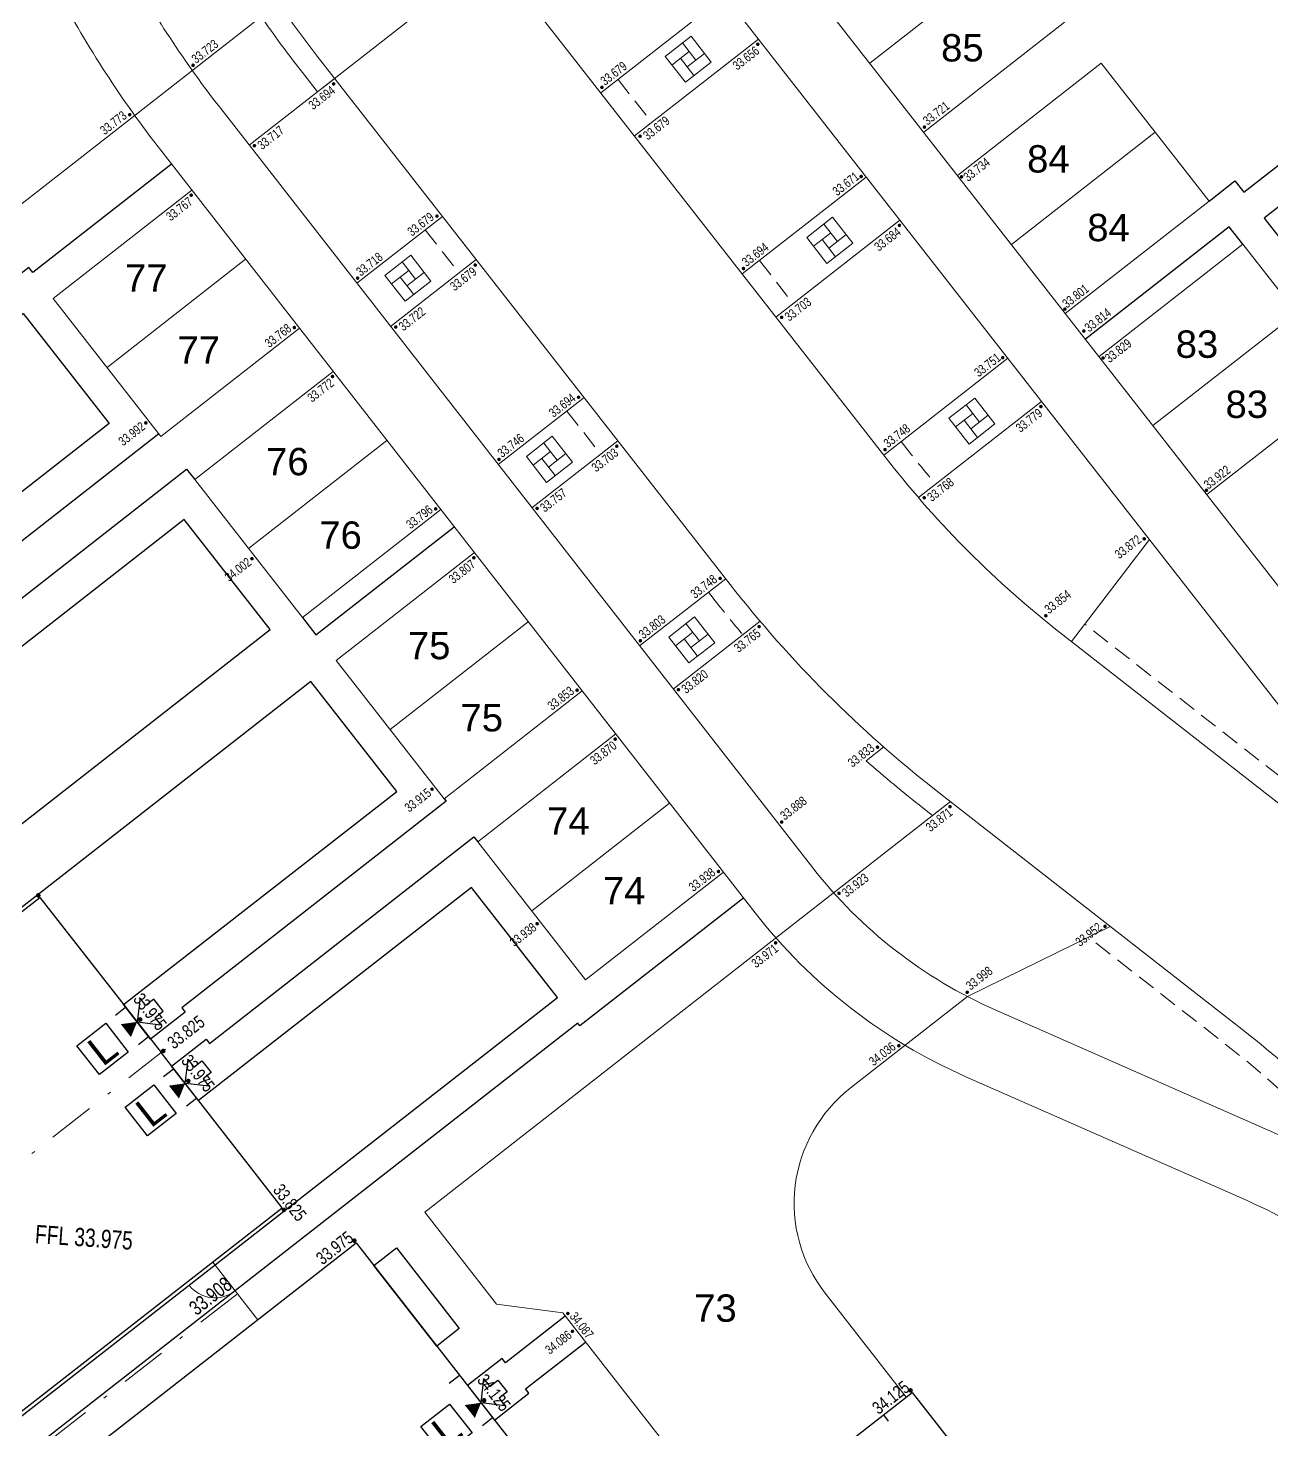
# Model space of a CAD drawing. Header units: metres. Extents: x 337936 to 338610, y 373199 to 374026.
# Drawn here: x 338018.57 to 338052.65, y 373718.42 to 373756.84 of the extents above; entities that cross this region are included whole.
import ezdxf

# ---------------------------------------------------------------- set-up
doc = ezdxf.new("R2010")
doc.units = ezdxf.units.M
doc.linetypes.add('DASHDOT', pattern=[25.4, 12.7, -6.35, 0, -6.35])
doc.linetypes.add('DASHED', pattern=[0.75, 0.5, -0.25])
for name, color, linetype in [('A-WH_HT-Access-Main', 252, 'Continuous'), ('A-WH_HT-Wall-Party Wall Line', 252, 'Continuous'), ('A-WH_HT-Wall-Structure', 252, 'Continuous'), ('DGL-Paths', 252, 'Continuous'), ('EXTERNAL_WORKS_BACK_OF_FOOTWAY_LEVELS', 7, 'Continuous'), ('HOUSE_EXTERNAL_LEVELS', 7, 'Continuous'), ('HOUSE_SLAB_LEVEL', 7, 'Continuous'), ('PLOT_BOUNDARY_ANNOTATION', 7, 'Continuous')]:
    doc.layers.add(name, color=color, linetype=linetype)
doc.layers.add('A-WH_HT-Wall-Door Openings', color=252, linetype='Continuous', plot=False)
for name, color, linetype, lineweight in [('DGL_BT Gates', 252, 'Continuous', 9), ('DGL_BT Rear Fencing', 252, 'DASHDOT', 9), ('DGL_BT-Screen Fence', 252, 'FENCELINE2', 9), ('DGL_DRIVE', 252, 'Continuous', 9), ('DGL_Footpath', 252, 'Continuous', 9), ('DGL_Plot Parking', 252, 'Continuous', 9), ('DGL_ROAD_KERBLINE', 252, 'Continuous', 9), ('DGL_VERGE', 252, 'DASHED', 9)]:
    doc.layers.add(name, color=color, linetype=linetype, lineweight=lineweight)
doc.layers.add('HOUSE_DOORS', color=3, linetype='Continuous', true_color=0x00ff00)
doc.styles.add('AnnotativeArial', font='arial.ttf', dxfattribs={"height": 2})
doc.styles.add('ESTROAD', font='arial.ttf', dxfattribs={"width": 0.75})
doc.styles.get("Standard").update_dxf_attribs({"font": 'arial.ttf'})
doc.linetypes.add('FENCELINE2', pattern='A,6.35,-2.54,[132,ltypeshp.shx,S=2.54,R=0,X=-2.54,Y=0],-2.54,25.4', length=36.83)

msp = doc.modelspace()

# ---------------------------------------------------------------- hatches: boundary and pattern name
at = {"layer": 'EXTERNAL_WORKS_BACK_OF_FOOTWAY_LEVELS'}
h = msp.add_hatch(color=256, dxfattribs=at)
edge = h.paths.add_edge_path(flags=17)
edge.add_ellipse((338038.562, 373756.399), major_axis=(0.0354, 0.0354), ratio=1, start_angle=45, end_angle=225, ccw=False)
edge.add_ellipse((338038.562, 373756.399), major_axis=(0.0354, 0.0354), ratio=1, start_angle=225, end_angle=405, ccw=False)
h = msp.add_hatch(color=256, dxfattribs=at)
edge = h.paths.add_edge_path(flags=17)
edge.add_ellipse((338023.087, 373755.824), major_axis=(0.0354, 0.0354), ratio=1, start_angle=45, end_angle=225, ccw=False)
edge.add_ellipse((338023.087, 373755.824), major_axis=(0.0354, 0.0354), ratio=1, start_angle=225, end_angle=405, ccw=False)
h = msp.add_hatch(color=256, dxfattribs=at)
edge = h.paths.add_edge_path(flags=17)
edge.add_ellipse((338026.939, 373755.313), major_axis=(0.0354, 0.0354), ratio=1, start_angle=45, end_angle=225, ccw=False)
edge.add_ellipse((338026.939, 373755.313), major_axis=(0.0354, 0.0354), ratio=1, start_angle=225, end_angle=405, ccw=False)
h = msp.add_hatch(color=256, dxfattribs=at)
edge = h.paths.add_edge_path(flags=17)
edge.add_ellipse((338034.29, 373755.219), major_axis=(0.0354, 0.0354), ratio=1, start_angle=45, end_angle=225, ccw=False)
edge.add_ellipse((338034.29, 373755.219), major_axis=(0.0354, 0.0354), ratio=1, start_angle=225, end_angle=405, ccw=False)
h = msp.add_hatch(color=256, dxfattribs=at)
edge = h.paths.add_edge_path(flags=17)
edge.add_ellipse((338021.352, 373754.468), major_axis=(0.0354, 0.0354), ratio=1, start_angle=45, end_angle=225, ccw=False)
edge.add_ellipse((338021.352, 373754.468), major_axis=(0.0354, 0.0354), ratio=1, start_angle=225, end_angle=405, ccw=False)
h = msp.add_hatch(color=256, dxfattribs=at)
edge = h.paths.add_edge_path(flags=17)
edge.add_ellipse((338035.336, 373753.879), major_axis=(0.0354, 0.0354), ratio=1, start_angle=45, end_angle=225, ccw=False)
edge.add_ellipse((338035.336, 373753.879), major_axis=(0.0354, 0.0354), ratio=1, start_angle=225, end_angle=405, ccw=False)
h = msp.add_hatch(color=256, dxfattribs=at)
edge = h.paths.add_edge_path(flags=17)
edge.add_ellipse((338043.128, 373754.129), major_axis=(0.0354, 0.0354), ratio=1, start_angle=45, end_angle=225, ccw=False)
edge.add_ellipse((338043.128, 373754.129), major_axis=(0.0354, 0.0354), ratio=1, start_angle=225, end_angle=405, ccw=False)
h = msp.add_hatch(color=256, dxfattribs=at)
edge = h.paths.add_edge_path(flags=17)
edge.add_ellipse((338024.769, 373753.618), major_axis=(0.0354, 0.0354), ratio=1, start_angle=45, end_angle=225, ccw=False)
edge.add_ellipse((338024.769, 373753.618), major_axis=(0.0354, 0.0354), ratio=1, start_angle=225, end_angle=405, ccw=False)
h = msp.add_hatch(color=256, dxfattribs=at)
edge = h.paths.add_edge_path(flags=17)
edge.add_ellipse((338041.394, 373752.774), major_axis=(0.0354, 0.0354), ratio=1, start_angle=45, end_angle=225, ccw=False)
edge.add_ellipse((338041.394, 373752.774), major_axis=(0.0354, 0.0354), ratio=1, start_angle=225, end_angle=405, ccw=False)
h = msp.add_hatch(color=256, dxfattribs=at)
edge = h.paths.add_edge_path(flags=17)
edge.add_ellipse((338044.144, 373752.766), major_axis=(0.0354, 0.0354), ratio=1, start_angle=45, end_angle=225, ccw=False)
edge.add_ellipse((338044.144, 373752.766), major_axis=(0.0354, 0.0354), ratio=1, start_angle=225, end_angle=405, ccw=False)
h = msp.add_hatch(color=256, dxfattribs=at)
edge = h.paths.add_edge_path(flags=17)
edge.add_ellipse((338023.035, 373752.263), major_axis=(0.0354, 0.0354), ratio=1, start_angle=45, end_angle=225, ccw=False)
edge.add_ellipse((338023.035, 373752.263), major_axis=(0.0354, 0.0354), ratio=1, start_angle=225, end_angle=405, ccw=False)
h = msp.add_hatch(color=256, dxfattribs=at)
edge = h.paths.add_edge_path(flags=17)
edge.add_ellipse((338029.771, 373751.689), major_axis=(0.0354, 0.0354), ratio=1, start_angle=45, end_angle=225, ccw=False)
edge.add_ellipse((338029.771, 373751.689), major_axis=(0.0354, 0.0354), ratio=1, start_angle=225, end_angle=405, ccw=False)
h = msp.add_hatch(color=256, dxfattribs=at)
edge = h.paths.add_edge_path(flags=17)
edge.add_ellipse((338042.441, 373751.435), major_axis=(0.0354, 0.0354), ratio=1, start_angle=45, end_angle=225, ccw=False)
edge.add_ellipse((338042.441, 373751.435), major_axis=(0.0354, 0.0354), ratio=1, start_angle=225, end_angle=405, ccw=False)
h = msp.add_hatch(color=256, dxfattribs=at)
edge = h.paths.add_edge_path(flags=17)
edge.add_ellipse((338030.818, 373750.349), major_axis=(0.0354, 0.0354), ratio=1, start_angle=45, end_angle=225, ccw=False)
edge.add_ellipse((338030.818, 373750.349), major_axis=(0.0354, 0.0354), ratio=1, start_angle=225, end_angle=405, ccw=False)
h = msp.add_hatch(color=256, dxfattribs=at)
edge = h.paths.add_edge_path(flags=17)
edge.add_ellipse((338038.168, 373750.254), major_axis=(0.0354, 0.0354), ratio=1, start_angle=45, end_angle=225, ccw=False)
edge.add_ellipse((338038.168, 373750.254), major_axis=(0.0354, 0.0354), ratio=1, start_angle=225, end_angle=405, ccw=False)
h = msp.add_hatch(color=256, dxfattribs=at)
edge = h.paths.add_edge_path(flags=17)
edge.add_ellipse((338027.597, 373749.99), major_axis=(0.0354, 0.0354), ratio=1, start_angle=45, end_angle=225, ccw=False)
edge.add_ellipse((338027.597, 373749.99), major_axis=(0.0354, 0.0354), ratio=1, start_angle=225, end_angle=405, ccw=False)
h = msp.add_hatch(color=256, dxfattribs=at)
edge = h.paths.add_edge_path(flags=17)
edge.add_ellipse((338039.215, 373748.915), major_axis=(0.0354, 0.0354), ratio=1, start_angle=45, end_angle=225, ccw=False)
edge.add_ellipse((338039.215, 373748.915), major_axis=(0.0354, 0.0354), ratio=1, start_angle=225, end_angle=405, ccw=False)
h = msp.add_hatch(color=256, dxfattribs=at)
edge = h.paths.add_edge_path(flags=17)
edge.add_ellipse((338046.976, 373749.141), major_axis=(0.0354, 0.0354), ratio=1, start_angle=45, end_angle=225, ccw=False)
edge.add_ellipse((338046.976, 373749.141), major_axis=(0.0354, 0.0354), ratio=1, start_angle=225, end_angle=405, ccw=False)
h = msp.add_hatch(color=256, dxfattribs=at)
edge = h.paths.add_edge_path(flags=17)
edge.add_ellipse((338025.863, 373748.635), major_axis=(0.0354, 0.0354), ratio=1, start_angle=45, end_angle=225, ccw=False)
edge.add_ellipse((338025.863, 373748.635), major_axis=(0.0354, 0.0354), ratio=1, start_angle=225, end_angle=405, ccw=False)
h = msp.add_hatch(color=256, dxfattribs=at)
edge = h.paths.add_edge_path(flags=17)
edge.add_ellipse((338028.642, 373748.649), major_axis=(0.0354, 0.0354), ratio=1, start_angle=45, end_angle=225, ccw=False)
edge.add_ellipse((338028.642, 373748.649), major_axis=(0.0354, 0.0354), ratio=1, start_angle=225, end_angle=405, ccw=False)
h = msp.add_hatch(color=256, dxfattribs=at)
edge = h.paths.add_edge_path(flags=17)
edge.add_ellipse((338047.495, 373748.539), major_axis=(0.0354, 0.0354), ratio=1, start_angle=45, end_angle=225, ccw=False)
edge.add_ellipse((338047.495, 373748.539), major_axis=(0.0354, 0.0354), ratio=1, start_angle=225, end_angle=405, ccw=False)
h = msp.add_hatch(color=256, dxfattribs=at)
edge = h.paths.add_edge_path(flags=17)
edge.add_ellipse((338045.273, 373747.81), major_axis=(0.0354, 0.0354), ratio=1, start_angle=45, end_angle=225, ccw=False)
edge.add_ellipse((338045.273, 373747.81), major_axis=(0.0354, 0.0354), ratio=1, start_angle=225, end_angle=405, ccw=False)
h = msp.add_hatch(color=256, dxfattribs=at)
edge = h.paths.add_edge_path(flags=17)
edge.add_ellipse((338048.023, 373747.801), major_axis=(0.0354, 0.0354), ratio=1, start_angle=45, end_angle=225, ccw=False)
edge.add_ellipse((338048.023, 373747.801), major_axis=(0.0354, 0.0354), ratio=1, start_angle=225, end_angle=405, ccw=False)
h = msp.add_hatch(color=256, dxfattribs=at)
edge = h.paths.add_edge_path(flags=17)
edge.add_ellipse((338026.908, 373747.294), major_axis=(0.0354, 0.0354), ratio=1, start_angle=45, end_angle=225, ccw=False)
edge.add_ellipse((338026.908, 373747.294), major_axis=(0.0354, 0.0354), ratio=1, start_angle=225, end_angle=405, ccw=False)
h = msp.add_hatch(color=256, dxfattribs=at)
edge = h.paths.add_edge_path(flags=17)
edge.add_ellipse((338033.65, 373746.724), major_axis=(0.0354, 0.0354), ratio=1, start_angle=45, end_angle=225, ccw=False)
edge.add_ellipse((338033.65, 373746.724), major_axis=(0.0354, 0.0354), ratio=1, start_angle=225, end_angle=405, ccw=False)
h = msp.add_hatch(color=256, dxfattribs=at)
edge = h.paths.add_edge_path(flags=17)
edge.add_ellipse((338046.319, 373746.47), major_axis=(0.0354, 0.0354), ratio=1, start_angle=45, end_angle=225, ccw=False)
edge.add_ellipse((338046.319, 373746.47), major_axis=(0.0354, 0.0354), ratio=1, start_angle=225, end_angle=405, ccw=False)
h = msp.add_hatch(color=256, dxfattribs=at)
edge = h.paths.add_edge_path(flags=17)
edge.add_ellipse((338021.792, 373746.023), major_axis=(0.0354, 0.0354), ratio=1, start_angle=45, end_angle=225, ccw=False)
edge.add_ellipse((338021.792, 373746.023), major_axis=(0.0354, 0.0354), ratio=1, start_angle=225, end_angle=405, ccw=False)
h = msp.add_hatch(color=256, dxfattribs=at)
edge = h.paths.add_edge_path(flags=17)
edge.add_ellipse((338031.47, 373745.021), major_axis=(0.0354, 0.0354), ratio=1, start_angle=45, end_angle=225, ccw=False)
edge.add_ellipse((338031.47, 373745.021), major_axis=(0.0354, 0.0354), ratio=1, start_angle=225, end_angle=405, ccw=False)
h = msp.add_hatch(color=256, dxfattribs=at)
edge = h.paths.add_edge_path(flags=17)
edge.add_ellipse((338034.697, 373745.384), major_axis=(0.0354, 0.0354), ratio=1, start_angle=45, end_angle=225, ccw=False)
edge.add_ellipse((338034.697, 373745.384), major_axis=(0.0354, 0.0354), ratio=1, start_angle=225, end_angle=405, ccw=False)
h = msp.add_hatch(color=256, dxfattribs=at)
edge = h.paths.add_edge_path(flags=17)
edge.add_ellipse((338042.047, 373745.29), major_axis=(0.0354, 0.0354), ratio=1, start_angle=45, end_angle=225, ccw=False)
edge.add_ellipse((338042.047, 373745.29), major_axis=(0.0354, 0.0354), ratio=1, start_angle=225, end_angle=405, ccw=False)
h = msp.add_hatch(color=256, dxfattribs=at)
edge = h.paths.add_edge_path(flags=17)
edge.add_ellipse((338043.122, 373743.972), major_axis=(0.0354, 0.0354), ratio=1, start_angle=45, end_angle=225, ccw=False)
edge.add_ellipse((338043.122, 373743.972), major_axis=(0.0354, 0.0354), ratio=1, start_angle=225, end_angle=405, ccw=False)
h = msp.add_hatch(color=256, dxfattribs=at)
edge = h.paths.add_edge_path(flags=17)
edge.add_ellipse((338050.855, 373744.176), major_axis=(0.0354, 0.0354), ratio=1, start_angle=45, end_angle=225, ccw=False)
edge.add_ellipse((338050.855, 373744.176), major_axis=(0.0354, 0.0354), ratio=1, start_angle=225, end_angle=405, ccw=False)
h = msp.add_hatch(color=256, dxfattribs=at)
edge = h.paths.add_edge_path(flags=17)
edge.add_ellipse((338029.736, 373743.666), major_axis=(0.0354, 0.0354), ratio=1, start_angle=45, end_angle=225, ccw=False)
edge.add_ellipse((338029.736, 373743.666), major_axis=(0.0354, 0.0354), ratio=1, start_angle=225, end_angle=405, ccw=False)
h = msp.add_hatch(color=256, dxfattribs=at)
edge = h.paths.add_edge_path(flags=17)
edge.add_ellipse((338032.515, 373743.68), major_axis=(0.0354, 0.0354), ratio=1, start_angle=45, end_angle=225, ccw=False)
edge.add_ellipse((338032.515, 373743.68), major_axis=(0.0354, 0.0354), ratio=1, start_angle=225, end_angle=405, ccw=False)
h = msp.add_hatch(color=256, dxfattribs=at)
edge = h.paths.add_edge_path(flags=17)
edge.add_ellipse((338049.151, 373742.845), major_axis=(0.0354, 0.0354), ratio=1, start_angle=45, end_angle=225, ccw=False)
edge.add_ellipse((338049.151, 373742.845), major_axis=(0.0354, 0.0354), ratio=1, start_angle=225, end_angle=405, ccw=False)
h = msp.add_hatch(color=256, dxfattribs=at)
edge = h.paths.add_edge_path(flags=17)
edge.add_ellipse((338030.781, 373742.325), major_axis=(0.0354, 0.0354), ratio=1, start_angle=45, end_angle=225, ccw=False)
edge.add_ellipse((338030.781, 373742.325), major_axis=(0.0354, 0.0354), ratio=1, start_angle=225, end_angle=405, ccw=False)
h = msp.add_hatch(color=256, dxfattribs=at)
edge = h.paths.add_edge_path(flags=17)
edge.add_ellipse((338024.7, 373742.301), major_axis=(0.0354, 0.0354), ratio=1, start_angle=45, end_angle=225, ccw=False)
edge.add_ellipse((338024.7, 373742.301), major_axis=(0.0354, 0.0354), ratio=1, start_angle=225, end_angle=405, ccw=False)
h = msp.add_hatch(color=256, dxfattribs=at)
edge = h.paths.add_edge_path(flags=17)
edge.add_ellipse((338037.529, 373741.76), major_axis=(0.0354, 0.0354), ratio=1, start_angle=45, end_angle=225, ccw=False)
edge.add_ellipse((338037.529, 373741.76), major_axis=(0.0354, 0.0354), ratio=1, start_angle=225, end_angle=405, ccw=False)
h = msp.add_hatch(color=256, dxfattribs=at)
edge = h.paths.add_edge_path(flags=17)
edge.add_ellipse((338038.599, 373740.438), major_axis=(0.0354, 0.0354), ratio=1, start_angle=45, end_angle=225, ccw=False)
edge.add_ellipse((338038.599, 373740.438), major_axis=(0.0354, 0.0354), ratio=1, start_angle=225, end_angle=405, ccw=False)
h = msp.add_hatch(color=256, dxfattribs=at)
edge = h.paths.add_edge_path(flags=17)
edge.add_ellipse((338046.454, 373740.738), major_axis=(0.0354, 0.0354), ratio=1, start_angle=45, end_angle=225, ccw=False)
edge.add_ellipse((338046.454, 373740.738), major_axis=(0.0354, 0.0354), ratio=1, start_angle=225, end_angle=405, ccw=False)
h = msp.add_hatch(color=256, dxfattribs=at)
edge = h.paths.add_edge_path(flags=17)
edge.add_ellipse((338035.343, 373740.052), major_axis=(0.0354, 0.0354), ratio=1, start_angle=45, end_angle=225, ccw=False)
edge.add_ellipse((338035.343, 373740.052), major_axis=(0.0354, 0.0354), ratio=1, start_angle=225, end_angle=405, ccw=False)
h = msp.add_hatch(color=256, dxfattribs=at)
edge = h.paths.add_edge_path(flags=17)
edge.add_ellipse((338033.609, 373738.697), major_axis=(0.0354, 0.0354), ratio=1, start_angle=45, end_angle=225, ccw=False)
edge.add_ellipse((338033.609, 373738.697), major_axis=(0.0354, 0.0354), ratio=1, start_angle=225, end_angle=405, ccw=False)
h = msp.add_hatch(color=256, dxfattribs=at)
edge = h.paths.add_edge_path(flags=17)
edge.add_ellipse((338036.388, 373738.711), major_axis=(0.0354, 0.0354), ratio=1, start_angle=45, end_angle=225, ccw=False)
edge.add_ellipse((338036.388, 373738.711), major_axis=(0.0354, 0.0354), ratio=1, start_angle=225, end_angle=405, ccw=False)
h = msp.add_hatch(color=256, dxfattribs=at)
edge = h.paths.add_edge_path(flags=17)
edge.add_ellipse((338034.654, 373737.356), major_axis=(0.0354, 0.0354), ratio=1, start_angle=45, end_angle=225, ccw=False)
edge.add_ellipse((338034.654, 373737.356), major_axis=(0.0354, 0.0354), ratio=1, start_angle=225, end_angle=405, ccw=False)
h = msp.add_hatch(color=256, dxfattribs=at)
edge = h.paths.add_edge_path(flags=17)
edge.add_ellipse((338041.842, 373737.135), major_axis=(0.0354, 0.0354), ratio=1, start_angle=45, end_angle=225, ccw=False)
edge.add_ellipse((338041.842, 373737.135), major_axis=(0.0354, 0.0354), ratio=1, start_angle=225, end_angle=405, ccw=False)
h = msp.add_hatch(color=256, dxfattribs=at)
edge = h.paths.add_edge_path(flags=17)
edge.add_ellipse((338029.635, 373735.984), major_axis=(0.0354, 0.0354), ratio=1, start_angle=45, end_angle=225, ccw=False)
edge.add_ellipse((338029.635, 373735.984), major_axis=(0.0354, 0.0354), ratio=1, start_angle=225, end_angle=405, ccw=False)
h = msp.add_hatch(color=256, dxfattribs=at)
edge = h.paths.add_edge_path(flags=17)
edge.add_ellipse((338043.828, 373735.506), major_axis=(0.0354, 0.0354), ratio=1, start_angle=45, end_angle=225, ccw=False)
edge.add_ellipse((338043.828, 373735.506), major_axis=(0.0354, 0.0354), ratio=1, start_angle=225, end_angle=405, ccw=False)
h = msp.add_hatch(color=256, dxfattribs=at)
edge = h.paths.add_edge_path(flags=17)
edge.add_ellipse((338039.216, 373735.083), major_axis=(0.0354, 0.0354), ratio=1, start_angle=45, end_angle=225, ccw=False)
edge.add_ellipse((338039.216, 373735.083), major_axis=(0.0354, 0.0354), ratio=1, start_angle=225, end_angle=405, ccw=False)
h = msp.add_hatch(color=256, dxfattribs=at)
edge = h.paths.add_edge_path(flags=17)
edge.add_ellipse((338037.482, 373733.728), major_axis=(0.0354, 0.0354), ratio=1, start_angle=45, end_angle=225, ccw=False)
edge.add_ellipse((338037.482, 373733.728), major_axis=(0.0354, 0.0354), ratio=1, start_angle=225, end_angle=405, ccw=False)
h = msp.add_hatch(color=256, dxfattribs=at)
edge = h.paths.add_edge_path(flags=17)
edge.add_ellipse((338040.787, 373733.13), major_axis=(0.0354, 0.0354), ratio=1, start_angle=45, end_angle=225, ccw=False)
edge.add_ellipse((338040.787, 373733.13), major_axis=(0.0354, 0.0354), ratio=1, start_angle=225, end_angle=405, ccw=False)
h = msp.add_hatch(color=256, dxfattribs=at)
edge = h.paths.add_edge_path(flags=17)
edge.add_ellipse((338032.516, 373732.297), major_axis=(0.0354, 0.0354), ratio=1, start_angle=45, end_angle=225, ccw=False)
edge.add_ellipse((338032.516, 373732.297), major_axis=(0.0354, 0.0354), ratio=1, start_angle=225, end_angle=405, ccw=False)
h = msp.add_hatch(color=256, dxfattribs=at)
edge = h.paths.add_edge_path(flags=17)
edge.add_ellipse((338048.077, 373732.224), major_axis=(0.0354, 0.0354), ratio=1, start_angle=45, end_angle=225, ccw=False)
edge.add_ellipse((338048.077, 373732.224), major_axis=(0.0354, 0.0354), ratio=1, start_angle=225, end_angle=405, ccw=False)
h = msp.add_hatch(color=256, dxfattribs=at)
edge = h.paths.add_edge_path(flags=17)
edge.add_ellipse((338039.049, 373731.772), major_axis=(0.0354, 0.0354), ratio=1, start_angle=45, end_angle=225, ccw=False)
edge.add_ellipse((338039.049, 373731.772), major_axis=(0.0354, 0.0354), ratio=1, start_angle=225, end_angle=405, ccw=False)
h = msp.add_hatch(color=256, dxfattribs=at)
edge = h.paths.add_edge_path(flags=17)
edge.add_ellipse((338044.299, 373730.417), major_axis=(0.0354, 0.0354), ratio=1, start_angle=45, end_angle=225, ccw=False)
edge.add_ellipse((338044.299, 373730.417), major_axis=(0.0354, 0.0354), ratio=1, start_angle=225, end_angle=405, ccw=False)
h = msp.add_hatch(color=256, dxfattribs=at)
edge = h.paths.add_edge_path(flags=17)
edge.add_ellipse((338042.426, 373728.953), major_axis=(0.0354, 0.0354), ratio=1, start_angle=45, end_angle=225, ccw=False)
edge.add_ellipse((338042.426, 373728.953), major_axis=(0.0354, 0.0354), ratio=1, start_angle=225, end_angle=405, ccw=False)
h = msp.add_hatch(color=256, dxfattribs=at)
edge = h.paths.add_edge_path(flags=17)
edge.add_ellipse((338033.356, 373721.614), major_axis=(0.0354, 0.0354), ratio=1, start_angle=45, end_angle=225, ccw=False)
edge.add_ellipse((338033.356, 373721.614), major_axis=(0.0354, 0.0354), ratio=1, start_angle=225, end_angle=405, ccw=False)
h = msp.add_hatch(color=256, dxfattribs=at)
edge = h.paths.add_edge_path(flags=17)
edge.add_ellipse((338033.484, 373721.125), major_axis=(0.0354, 0.0354), ratio=1, start_angle=45, end_angle=225, ccw=False)
edge.add_ellipse((338033.484, 373721.125), major_axis=(0.0354, 0.0354), ratio=1, start_angle=225, end_angle=405, ccw=False)
at = {"layer": 'HOUSE_DOORS'}
for points in [[(338021.554, 373729.606), (338021.386, 373729.189), (338021.109, 373729.543)], [(338022.87, 373727.921), (338022.702, 373727.504), (338022.425, 373727.859)], [(338030.978, 373719.168), (338030.81, 373718.751), (338030.533, 373719.105)]]:
    msp.add_hatch(color=256, dxfattribs=at).paths.add_polyline_path(points, flags=17)
at = {"layer": 'HOUSE_EXTERNAL_LEVELS'}
h = msp.add_hatch(color=256, dxfattribs=at)
edge = h.paths.add_edge_path(flags=17)
edge.add_ellipse((338018.846, 373733.073), major_axis=(0.0448, 0.0448), ratio=1, start_angle=263, end_angle=443, ccw=False)
edge.add_ellipse((338018.846, 373733.073), major_axis=(0.0448, 0.0448), ratio=1, start_angle=83, end_angle=263, ccw=False)
h = msp.add_hatch(color=256, dxfattribs=at)
edge = h.paths.add_edge_path(flags=17)
edge.add_ellipse((338021.64, 373729.673), major_axis=(0.0448, 0.0448), ratio=1, start_angle=83, end_angle=263, ccw=False)
edge.add_ellipse((338021.64, 373729.673), major_axis=(0.0448, 0.0448), ratio=1, start_angle=263, end_angle=443, ccw=False)
h = msp.add_hatch(color=256, dxfattribs=at)
edge = h.paths.add_edge_path(flags=17)
edge.add_ellipse((338022.27, 373728.809), major_axis=(0.0448, 0.0448), ratio=1, start_angle=83, end_angle=263, ccw=False)
edge.add_ellipse((338022.27, 373728.809), major_axis=(0.0448, 0.0448), ratio=1, start_angle=263, end_angle=443, ccw=False)
h = msp.add_hatch(color=256, dxfattribs=at)
edge = h.paths.add_edge_path(flags=17)
edge.add_ellipse((338022.27, 373728.809), major_axis=(-0.0448, 0.0448), ratio=1, start_angle=83, end_angle=263, ccw=False)
edge.add_ellipse((338022.27, 373728.809), major_axis=(-0.0448, 0.0448), ratio=1, start_angle=-97, end_angle=83, ccw=False)
h = msp.add_hatch(color=256, dxfattribs=at)
edge = h.paths.add_edge_path(flags=17)
edge.add_ellipse((338022.956, 373727.988), major_axis=(0.0448, 0.0448), ratio=1, start_angle=83, end_angle=263, ccw=False)
edge.add_ellipse((338022.956, 373727.988), major_axis=(0.0448, 0.0448), ratio=1, start_angle=263, end_angle=443, ccw=False)
h = msp.add_hatch(color=256, dxfattribs=at)
edge = h.paths.add_edge_path(flags=17)
edge.add_ellipse((338025.579, 373724.454), major_axis=(-0.0448, 0.0448), ratio=1, start_angle=-97, end_angle=83, ccw=False)
edge.add_ellipse((338025.579, 373724.454), major_axis=(-0.0448, 0.0448), ratio=1, start_angle=83, end_angle=263, ccw=False)
h = msp.add_hatch(color=256, dxfattribs=at)
edge = h.paths.add_edge_path(flags=17)
edge.add_ellipse((338027.508, 373723.61), major_axis=(0.0448, 0.0448), ratio=1, start_angle=263, end_angle=443, ccw=False)
edge.add_ellipse((338027.508, 373723.61), major_axis=(0.0448, 0.0448), ratio=1, start_angle=83, end_angle=263, ccw=False)
h = msp.add_hatch(color=256, dxfattribs=at)
edge = h.paths.add_edge_path(flags=17)
edge.add_ellipse((338042.748, 373719.508), major_axis=(0.0448, 0.0448), ratio=1, start_angle=263, end_angle=443, ccw=False)
edge.add_ellipse((338042.748, 373719.508), major_axis=(0.0448, 0.0448), ratio=1, start_angle=83, end_angle=263, ccw=False)
h = msp.add_hatch(color=256, dxfattribs=at)
edge = h.paths.add_edge_path(flags=17)
edge.add_ellipse((338031.064, 373719.235), major_axis=(0.0448, 0.0448), ratio=1, start_angle=83, end_angle=263, ccw=False)
edge.add_ellipse((338031.064, 373719.235), major_axis=(0.0448, 0.0448), ratio=1, start_angle=263, end_angle=443, ccw=False)

# ---------------------------------------------------------------- linework, layer by layer
at = {"layer": 'A-WH_HT-Access-Main'}
for points in [[(338021.554, 373729.606), (338022.207, 373729.526), (338022.047, 373729.731), (338022.267, 373729.903), (338022.015, 373730.226), (338021.795, 373730.053), (338021.634, 373730.259), (338021.554, 373729.606)], [(338022.87, 373727.921), (338022.95, 373728.574), (338023.111, 373728.369), (338023.331, 373728.541), (338023.583, 373728.219), (338023.363, 373728.046), (338023.523, 373727.841), (338022.87, 373727.921)], [(338030.978, 373719.168), (338031.059, 373719.82), (338031.219, 373719.615), (338031.44, 373719.788), (338031.692, 373719.465), (338031.471, 373719.293), (338031.631, 373719.088), (338030.978, 373719.168)]]:
    msp.add_lwpolyline(points, dxfattribs=at)
at = {"layer": 'A-WH_HT-Wall-Door Openings', "linetype": 'ByBlock'}
for p, q in [((338020.962, 373729.792), (338021.24, 373730.009)), ((338021.591, 373728.986), (338021.869, 373729.203)), ((338022.278, 373728.107), (338022.556, 373728.324)), ((338022.907, 373727.302), (338023.185, 373727.519)), ((338030.109, 373719.708), (338030.387, 373719.925)), ((338031.015, 373718.548), (338031.293, 373718.765))]:
    msp.add_line(p, q, dxfattribs=at)
at = {"layer": 'A-WH_HT-Wall-Party Wall Line', "linetype": 'DASHDOT', "lineweight": 15, "ltscale": 0.1}
msp.add_lwpolyline([(338022.33, 373728.856), (338014.567, 373722.79)], dxfattribs=at)
at = {"layer": 'A-WH_HT-Wall-Structure', "lineweight": -3}
for points in [[(338014.685, 373722.883), (338011.364, 373727.134), (338018.891, 373733.015), (338022.212, 373728.764)], [(338014.685, 373722.883), (338018.007, 373718.632), (338025.534, 373724.512), (338022.212, 373728.764)]]:
    msp.add_lwpolyline(points, dxfattribs=at)
at = {"layer": 'A-WH_HT-Wall-Structure'}
for points in [[(338027.22, 373709.742), (338020.646, 373718.156), (338027.553, 373723.552), (338034.127, 373715.138)], [(338028.658, 373723.416), (338030.384, 373721.208), (338029.763, 373720.723), (338028.038, 373722.931)]]:
    msp.add_lwpolyline(points, close=True, dxfattribs=at)
at = {"layer": 'A-WH_HT-Wall-Structure', "elevation": 0}
msp.add_lwpolyline([(338046.735, 373714.405), (338041.684, 373710.459), (338037.743, 373715.504), (338042.793, 373719.45)], close=True, dxfattribs=at)
msp.add_lwpolyline([(338042.003, 373718.833), (338042.136, 373718.663)], dxfattribs=at)
at = {"layer": 'DGL-Paths'}
for points in [[(338050.929, 373752.102), (338051.638, 373752.656), (338051.884, 373752.342), (338055.237, 373754.962), (338051.789, 373759.375), (338061.7, 373767.103)], [(338057.555, 373755.631), (338052.438, 373751.633), (338053.037, 373750.867)], [(338022.499, 373753.113), (338018.699, 373750.144), (338018.592, 373750.281), (338002.086, 373737.385), (338003.206, 373735.951), (338002.576, 373735.458), (338004.053, 373733.567), (338005.472, 373734.675), (338003.994, 373736.567), (338003.915, 373736.505), (338003.349, 373737.23), (338018.437, 373749.018), (338020.793, 373746.003), (338013.311, 373740.157), (338014.049, 373739.212), (338014.995, 373739.95), (338014.903, 373740.069), (338022.148, 373745.73)], [(338051.853, 373750.92), (338051.483, 373751.393), (338047.543, 373748.315)], [(338015.665, 373739.093), (338022.91, 373744.754), (338023.132, 373744.471)], [(338010.115, 373728.57), (338025.203, 373740.358), (338022.847, 373743.373), (338015.365, 373737.527)], [(338029.966, 373735.724), (338030.023, 373735.651), (338022.777, 373729.99), (338022.869, 373729.872), (338021.924, 373729.133), (338021.185, 373730.079), (338028.667, 373735.924), (338026.311, 373738.939), (338011.223, 373727.151)], [(338038.177, 373733.002), (338033.689, 373729.496), (338033.631, 373729.57), (338017.834, 373717.228), (338016.714, 373718.662), (338016.083, 373718.169), (338014.606, 373720.061), (338016.024, 373721.169), (338017.502, 373719.278), (338017.423, 373719.216), (338017.989, 373718.491), (338033.077, 373730.279), (338030.722, 373733.294), (338023.24, 373727.449), (338022.501, 373728.394), (338023.446, 373729.133), (338023.539, 373729.015), (338030.784, 373734.676), (338030.889, 373734.542)], [(338033.286, 373721.541), (338031.647, 373720.261), (338031.555, 373720.379), (338030.609, 373719.641), (338031.348, 373718.695), (338032.293, 373719.434), (338032.201, 373719.552), (338033.84, 373720.832)]]:
    msp.add_lwpolyline(points, dxfattribs=at)
at = {"layer": 'DGL-Paths', "flags": 128}
msp.add_lwpolyline([(338026.087, 373740.688), (338026.456, 373740.215), (338030.245, 373743.176)], dxfattribs=at)
at = {"layer": 'DGL_BT Gates'}
msp.add_arc((338023.689, 373722.944), 0.9, 218, 308, dxfattribs=at)
at = {"layer": 'DGL_BT Rear Fencing', "ltscale": 0.1}
msp.add_line((338024.304, 373722.156), (338010.823, 373711.623), dxfattribs=at)
at = {"layer": 'DGL_BT-Screen Fence', "ltscale": 0.03}
msp.add_line((338023.627, 373723.023), (338024.858, 373721.447), dxfattribs=at)
at = {"layer": 'DGL_DRIVE'}
for p, q in [((338045.573, 373758.958), (338041.633, 373755.88)), ((338049.452, 373753.994), (338045.512, 373750.915)), ((338020.731, 373747.544), (338024.528, 373750.511)), ((338053.33, 373749.029), (338049.39, 373745.951)), ((338024.609, 373742.579), (338028.401, 373745.542)), ((338028.488, 373737.615), (338032.274, 373740.573)), ((338032.367, 373732.651), (338036.147, 373735.604))]:
    msp.add_line(p, q, dxfattribs=at)
for points in [[(338040.155, 373757.771), (338044.095, 373760.849), (338047.051, 373757.067), (338043.11, 373753.989)], [(338044.034, 373752.806), (338047.974, 373755.885), (338050.929, 373752.102), (338046.989, 373749.024)], [(338023.053, 373752.404), (338019.253, 373749.435), (338022.208, 373745.653), (338026.003, 373748.618)], [(338047.913, 373747.842), (338051.853, 373750.92), (338054.808, 373747.138), (338050.868, 373744.06)], [(338026.926, 373747.435), (338023.132, 373744.471), (338026.087, 373740.688), (338029.877, 373743.649)], [(338030.798, 373742.466), (338027.01, 373739.506), (338029.966, 373735.724), (338033.749, 373738.68)], [(338034.672, 373737.497), (338030.889, 373734.542), (338033.844, 373730.759), (338037.622, 373733.711)], [(338043.842, 373735.643), (338029.437, 373724.389), (338031.407, 373721.868), (338033.216, 373721.631), (338037.904, 373715.63)]]:
    msp.add_lwpolyline(points, dxfattribs=at)
at = {"layer": 'DGL_DRIVE', "flags": 128}
msp.add_lwpolyline([(338025.431, 373757.528), (338011.841, 373746.911), (338009.642, 373749.726, 0.31092), (338010.159, 373754.232), (338007.886, 373758.506)], format="xyb", dxfattribs=at)
at = {"layer": 'DGL_DRIVE'}
msp.add_lwpolyline([(338044.31, 373730.299), (338041.096, 373727.788, 0.414214), (338040.406, 373722.173), (338042.632, 373719.324)], format="xyb", dxfattribs=at)
at = {"layer": 'DGL_Footpath'}
for p, q in [((338040.068, 373733.827), (338023.781, 373754.722)), ((338038.492, 373732.595), (338022.204, 373753.493))]:
    msp.add_line(p, q, dxfattribs=at)
at = {"layer": 'DGL_Footpath', "flags": 128}
for points in [[(338005.632, 373797.647, 0.057721), (338008.51, 373780.163, 0.0526), (338011.651, 373772.38), (338019.377, 373757.851, 0.043375), (338022.204, 373753.493)], [(338070.625, 373718.772), (338030.838, 373769.696, -0.132979), (338027.794, 373776.921, 0.132979), (338020.74, 373793.659)], [(338023.781, 373754.722, -0.043375), (338021.142, 373758.79), (338013.417, 373773.319, -0.036857), (338011.161, 373778.439)], [(338054.994, 373735.529), (338029.262, 373768.465, -0.108553), (338026.109, 373775.044, -0.108553)], [(338058.549, 373722.046, 0.123753), (338052.777, 373726.538), (338045.07, 373729.934)], [(338056.973, 373720.815), (338056.973, 373720.815, 0.123753), (338051.971, 373724.707), (338044.263, 373728.104)]]:
    msp.add_lwpolyline(points, format="xyb", dxfattribs=at)
at = {"layer": 'DGL_Footpath'}
for points in [[(338047.156, 373740.033), (338049.292, 373742.828)], [(338048.216, 373732.225), (338044.31, 373730.299)]]:
    msp.add_lwpolyline(points, dxfattribs=at)
for radius in [13, 15]:
    msp.add_arc((338050.312, 373741.83), radius, 218, 246.2186, dxfattribs=at)
at = {"layer": 'DGL_ROAD_KERBLINE'}
for p, q in [((338034.701, 373761.504), (338024.629, 373753.635)), ((338037.656, 373757.722), (338034.259, 373755.068)), ((338038.579, 373756.54), (338035.183, 373753.886)), ((338036.497, 373756.435), (338036.866, 373755.962)), ((338036.209, 373755.83), (338036.681, 373756.199)), ((338036.814, 373755.541), (338036.445, 373756.014)), ((338037.102, 373756.147), (338036.63, 373755.778)), ((338041.534, 373752.757), (338038.138, 373750.103)), ((338029.925, 373751.682), (338027.579, 373749.849)), ((338042.458, 373751.575), (338039.061, 373748.921)), ((338040.087, 373750.865), (338040.56, 373751.234)), ((338040.375, 373751.471), (338040.745, 373750.998)), ((338040.693, 373750.577), (338040.324, 373751.05)), ((338040.981, 373751.183), (338040.508, 373750.813)), ((338030.849, 373750.5), (338028.501, 373748.666)), ((338028.529, 373749.829), (338029.001, 373750.199)), ((338028.817, 373750.435), (338029.186, 373749.962)), ((338029.422, 373750.147), (338028.95, 373749.778)), ((338029.134, 373749.541), (338028.765, 373750.014)), ((338045.413, 373747.793), (338042.016, 373745.139)), ((338033.804, 373746.717), (338031.452, 373744.88)), ((338046.337, 373746.611), (338042.964, 373743.976)), ((338043.98, 373745.912), (338044.453, 373746.281)), ((338044.269, 373746.518), (338044.638, 373746.045)), ((338044.874, 373746.23), (338044.402, 373745.86)), ((338044.586, 373745.624), (338044.217, 373746.097)), ((338034.727, 373745.535), (338032.374, 373743.697)), ((338032.695, 373745.471), (338033.065, 373744.998)), ((338032.407, 373744.865), (338032.88, 373745.234)), ((338033.301, 373745.182), (338032.828, 373744.813)), ((338033.013, 373744.577), (338032.644, 373745.049)), ((338037.682, 373741.753), (338035.325, 373739.911)), ((338038.626, 373740.587), (338036.247, 373738.728)), ((338036.594, 373740.522), (338036.964, 373740.049)), ((338036.306, 373739.916), (338036.779, 373740.285)), ((338036.912, 373739.628), (338036.542, 373740.101)), ((338037.2, 373740.234), (338036.727, 373739.864))]:
    msp.add_line(p, q, dxfattribs=at)
for points in [[(338019.164, 373792.427, -0.158384), (338026.087, 373773.407), (338026.123, 373772.384, 0.158384), (338030.826, 373759.462), (338042.143, 373744.977, 0.061163), (338046.839, 373740.281)], [(338020.626, 373772.192, 0.158384), (338026.492, 373756.076), (338037.809, 373741.591)], [(338024.958, 373757.158, 0.015863), (338026.019, 373755.706), (338026.497, 373755.095)]]:
    msp.add_lwpolyline(points, format="xyb", dxfattribs=at)
at = {"layer": 'DGL_ROAD_KERBLINE', "flags": 128}
for points in [[(338036.024, 373756.066), (338036.733, 373756.62), (338037.287, 373755.911), (338036.578, 373755.357)], [(338039.902, 373751.101), (338040.612, 373751.656), (338041.166, 373750.946), (338040.457, 373750.392)], [(338028.344, 373750.066), (338029.053, 373750.62), (338029.607, 373749.911), (338028.898, 373749.356)], [(338043.796, 373746.148), (338044.505, 373746.703), (338045.059, 373745.993), (338044.35, 373745.439)], [(338032.223, 373745.101), (338032.932, 373745.655), (338033.486, 373744.946), (338032.777, 373744.392)], [(338036.121, 373740.153), (338036.831, 373740.707), (338037.385, 373739.997), (338036.675, 373739.443)]]:
    msp.add_lwpolyline(points, close=True, dxfattribs=at)
at = {"layer": 'DGL_ROAD_KERBLINE'}
for points in [[(338026.497, 373755.095), (338026.97, 373755.464)], [(338037.21, 373741.383), (338037.336, 373741.222)]]:
    msp.add_lwpolyline(points, dxfattribs=at)
at = {"layer": 'DGL_ROAD_KERBLINE', "flags": 128}
for points in [[(338060.548, 373728.42, 0.061163), (338055.292, 373733.677), (338046.839, 373740.281)], [(338043.354, 373735.263), (338043.084, 373735.474, -0.01514), (338041.531, 373736.765, -0.01514)], [(338056.214, 373725.034, 0.061163), (338051.906, 373729.343), (338043.453, 373735.947)]]:
    msp.add_lwpolyline(points, format="xyb", dxfattribs=at)
for points in [[(338041.531, 373736.765), (338042.012, 373737.141)], [(338043.354, 373735.263), (338043.842, 373735.643)]]:
    msp.add_lwpolyline(points, dxfattribs=at)
at = {"layer": 'DGL_ROAD_KERBLINE'}
msp.add_arc((338063.616, 373761.754), 32.75, 218, 232, dxfattribs=at)
at = {"layer": 'DGL_VERGE', "flags": 128}
for points in [[(338034.732, 373755.437), (338035.655, 373754.255)], [(338029.452, 373751.312), (338030.376, 373750.13)], [(338038.611, 373750.473), (338039.534, 373749.291)], [(338033.331, 373746.348), (338034.254, 373745.166)], [(338054.063, 373735.398), (338047.521, 373740.51)]]:
    msp.add_lwpolyline(points, dxfattribs=at)
for points in [[(338042.489, 373745.508), (338042.615, 373745.347, 0.012154), (338043.438, 373744.346, 0.012154)], [(338055.48, 373724.994, 0.05684), (338051.536, 373728.87), (338047.619, 373731.931)]]:
    msp.add_lwpolyline(points, format="xyb", dxfattribs=at)
at = {"layer": 'DGL_VERGE'}
msp.add_arc((338063.616, 373761.754), 33.35, 218, 220.2254, dxfattribs=at)
at = {"layer": 'HOUSE_EXTERNAL_LEVELS', "color": 0, "flags": 128}
for points in [[(338019.907, 373728.953), (338020.695, 373729.569), (338021.311, 373728.781), (338020.523, 373728.165), (338019.907, 373728.953)], [(338021.223, 373727.269), (338022.011, 373727.884), (338022.626, 373727.096), (338021.838, 373726.481), (338021.223, 373727.269)], [(338029.331, 373718.515), (338030.119, 373719.131), (338030.735, 373718.343), (338029.947, 373717.727), (338029.331, 373718.515)]]:
    msp.add_lwpolyline(points, dxfattribs=at)

# ---------------------------------------------------------------- texts
at = {"layer": 'DGL_Plot Parking', "char_height": 0.75, "attachment_point": 5, "style": 'AnnotativeArial'}
for s, insert in [('85', (338044.168, 373756.297)), ('84', (338046.525, 373753.253)), ('84', (338048.173, 373751.371)), ('77', (338021.804, 373749.996)), ('83', (338050.596, 373748.175)), ('77', (338023.244, 373748.017)), ('83', (338051.962, 373746.528)), ('76', (338025.672, 373744.956)), ('76', (338027.13, 373742.942)), ('75', (338029.558, 373739.915)), ('75', (338030.998, 373737.936)), ('74', (338033.372, 373735.108)), ('74', (338034.902, 373733.202)), ('73', (338037.402, 373721.757))]:
    msp.add_mtext(s, dxfattribs=dict(at, insert=insert))
at = {"layer": 'EXTERNAL_WORKS_BACK_OF_FOOTWAY_LEVELS', "linetype": 'Continuous', "style": 'ESTROAD', "width": 0.75}
for s, rotation, p in [('33.723', 38, (338023.172, 373755.86)), ('33.656', 38, (338037.999, 373755.676)), ('33.679', 38, (338034.374, 373755.255)), ('33.694', 38, (338026.377, 373754.59)), ('33.721', 38, (338043.212, 373754.165)), ('33.773', 38, (338020.665, 373753.902)), ('33.679', 38, (338035.544, 373753.758)), ('33.717', 38, (338024.976, 373753.496)), ('33.734', 38, (338044.321, 373752.621)), ('33.671', 38, (338040.736, 373752.231)), ('33.767', 38, (338022.472, 373751.54)), ('33.679', 38, (338029.085, 373751.122)), ('33.684', 38, (338041.878, 373750.712)), ('33.694', 38, (338038.253, 373750.291)), ('33.718', 38, (338027.681, 373750.026)), ('33.679', 38, (338030.254, 373749.625)), ('33.801', 38, (338047.03, 373749.154)), ('33.703', 38, (338039.423, 373748.793)), ('33.722', 38, (338028.849, 373748.528)), ('33.814', 37.9748, (338047.641, 373748.497)), ('33.768', 38, (338025.176, 373748.069)), ('33.829', 38, (338048.2, 373747.656)), ('33.751', 38, (338044.615, 373747.266)), ('33.772', 38, (338026.346, 373746.572)), ('33.694', 38, (338032.964, 373746.159)), ('33.779', 38, (338045.756, 373745.747)), ('33.992', 38, (338021.169, 373745.379)), ('33.748', 38, (338042.132, 373745.326)), ('33.746', 38, (338031.554, 373745.057)), ('33.703', 38, (338034.133, 373744.661)), ('33.922', 38, (338050.909, 373744.189)), ('33.768', 38, (338043.33, 373743.851)), ('33.757', 38, (338032.722, 373743.559)), ('33.796', 38, (338029.05, 373743.1)), ('33.872', 38, (338048.467, 373742.281)), ('34.002', 38, (338024.077, 373741.658)), ('33.807', 38, (338030.218, 373741.602)), ('33.748', 38, (338036.842, 373741.194)), ('33.854', 38, (338046.541, 373740.776)), ('33.803', 38, (338035.427, 373740.088)), ('33.765', 38, (338038.034, 373739.714)), ('33.820', 38, (338036.595, 373738.59)), ('33.853', 38, (338032.923, 373738.131)), ('33.870', 38, (338034.091, 373736.633)), ('33.833', 38, (338041.154, 373736.568)), ('33.915', 38, (338029.009, 373735.339)), ('33.888', 38, (338039.3, 373735.119)), ('33.871', 38, (338043.291, 373734.803)), ('33.938', 38, (338036.795, 373733.162)), ('33.923', 38, (338040.995, 373733.009)), ('33.938', 38, (338031.891, 373731.653)), ('33.952', 38, (338047.39, 373731.658)), ('33.971', 38, (338038.514, 373731.071)), ('33.998', 38, (338044.391, 373730.46)), ('34.036', 38, (338041.734, 373728.384)), ('34.087', 308, (338033.392, 373721.529)), ('34.086', 38, (338032.859, 373720.481))]:
    msp.add_text(s, height=0.25, rotation=rotation, dxfattribs=at).set_placement(p)
at = {"layer": 'HOUSE_DOORS', "color": 100, "linetype": 'Continuous', "style": 'ESTROAD', "width": 0.75}
for s, p in [('33.975', (338021.427, 373730.219)), ('33.975', (338022.743, 373728.534)), ('34.125', (338030.851, 373719.781))]:
    msp.add_text(s, height=0.35, rotation=308, dxfattribs=at).set_placement(p)
at = {"layer": 'HOUSE_EXTERNAL_LEVELS', "color": 0, "linetype": 'Continuous', "style": 'ESTROAD', "width": 0.75}
for s, rotation, p in [('33.825', 38, (338022.56, 373728.844)), ('33.825', 308, (338025.259, 373724.99)), ('33.975', 38, (338026.633, 373722.931)), ('34.125', 38, (338041.873, 373718.83))]:
    msp.add_text(s, height=0.35, rotation=rotation, dxfattribs=at).set_placement(p)
at = {"layer": 'HOUSE_EXTERNAL_LEVELS', "color": 0, "char_height": 0.8, "width": 0.8, "attachment_point": 5, "rotation": 38, "line_spacing_factor": 0.888}
for insert in [(338020.609, 373728.867), (338021.925, 373727.183), (338030.033, 373718.429)]:
    msp.add_mtext('\\W1.00;L', dxfattribs=dict(at, insert=insert))
at = {"layer": 'HOUSE_SLAB_LEVEL', "color": 1, "linetype": 'Continuous', "true_color": 0xff0000, "style": 'ESTROAD', "width": 0.75}
msp.add_text('FFL 33.975', height=0.5, rotation=356, dxfattribs=at).set_placement((338018.745, 373723.546))
at = {"layer": 'PLOT_BOUNDARY_ANNOTATION', "linetype": 'Continuous', "style": 'ESTROAD', "width": 0.75}
msp.add_text('33.908', height=0.4, rotation=38, dxfattribs=at).set_placement((338023.181, 373721.541))

doc.saveas('drawing.dxf')
